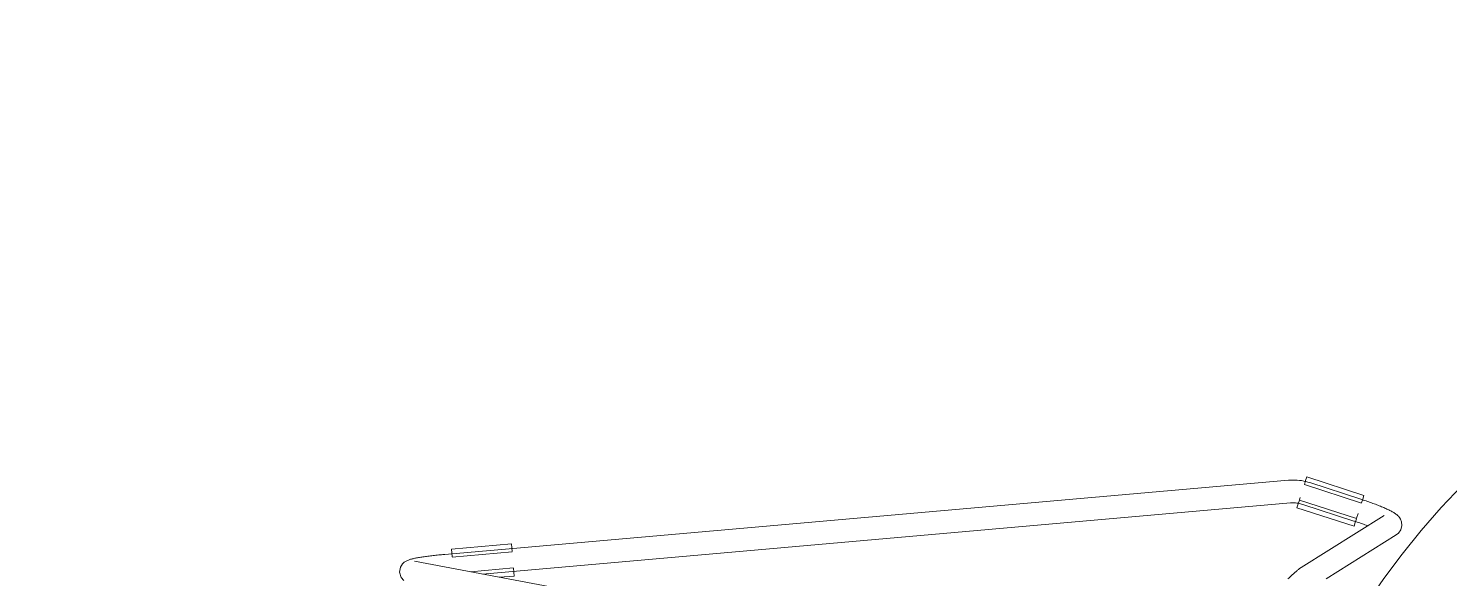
# Model space of a CAD drawing. Header units: millimetres. Extents: x 79795 to 317870, y -36033 to 97293.
# Drawn here: x 166000 to 166746, y 12539 to 12827 of the extents above; entities that cross this region are included whole.
import ezdxf

# ---------------------------------------------------------------- set-up
doc = ezdxf.new("R2010")
doc.units = ezdxf.units.MM
doc.header["$MEASUREMENT"] = 0
doc.layers.add('CSM-STL-XX-ZZ-M3-A-XXXX-00001_detached _19_04_21__rvt-1-Level 4$0$A-DOOR', color=4, linetype='CONTINUOUS', lineweight=9)
doc.layers.add('I-FURN', color=8, linetype='CONTINUOUS', lineweight=9)

msp = doc.modelspace()

# ---------------------------------------------------------------- linework, layer by layer
at = {"layer": 'CSM-STL-XX-ZZ-M3-A-XXXX-00001_detached _19_04_21__rvt-1-Level 4$0$A-DOOR'}
msp.add_arc((165018.33, 13505.33), 1010, 270, 0, dxfattribs=at)
at = {"layer": 'I-FURN'}
for p, q in [((166661.81, 12590.12), (166218.49, 12551.18)), ((166661.86, 12590.13), (166661.81, 12590.13)), ((166663, 12590.21), (166661.86, 12590.13)), ((166664.14, 12590.23), (166663, 12590.21)), ((166665.28, 12590.22), (166664.14, 12590.23)), ((166666.42, 12590.16), (166665.28, 12590.22)), ((166667.56, 12590.05), (166666.42, 12590.16)), ((166668.69, 12589.9), (166667.56, 12590.05)), ((166669.82, 12589.7), (166668.69, 12589.9)), ((166670.22, 12587.91), (166670.86, 12589.89)), ((166670.86, 12589.89), (166671.49, 12591.84)), ((166671.49, 12591.84), (166701.5, 12582.15)), ((166670.93, 12589.46), (166669.82, 12589.7)), ((166670.19, 12587.8), (166700.19, 12578.11)), ((166672.04, 12589.17), (166670.93, 12589.46)), ((166673.13, 12588.84), (166672.04, 12589.17)), ((166699.94, 12580.13), (166673.13, 12588.84)), ((166753.18, 12587.34), (166742.14, 12575.76)), ((166238.36, 12540.88), (166662.86, 12578.17)), ((166662.86, 12578.17), (166663.52, 12578.22)), ((166663.52, 12578.22), (166664.18, 12578.23)), ((166664.18, 12578.23), (166664.84, 12578.23)), ((166664.84, 12578.23), (166665.5, 12578.19)), ((166665.5, 12578.19), (166666.16, 12578.13)), ((166666.16, 12578.13), (166666.82, 12578.04)), ((166666.27, 12575.68), (166666.9, 12577.64)), ((166666.27, 12575.68), (166696.28, 12565.99)), ((166666.82, 12578.04), (166667.47, 12577.93)), ((166666.9, 12577.64), (166667.54, 12579.61)), ((166667.47, 12577.93), (166668.12, 12577.79)), ((166697.59, 12570.04), (166667.58, 12579.73)), ((166667.61, 12579.82), (166667.99, 12580.99)), ((166668.12, 12577.79), (166668.76, 12577.62)), ((166668.76, 12577.62), (166669.39, 12577.43)), ((166669.39, 12577.43), (166669.42, 12577.42)), ((166669.42, 12577.42), (166696.23, 12568.71)), ((166700.4, 12579.98), (166699.94, 12580.13)), ((166700.87, 12580.2), (166700.23, 12578.23)), ((166701.14, 12579.73), (166700.4, 12579.98)), ((166701.5, 12582.15), (166700.87, 12580.2)), ((166701.87, 12579.49), (166701.14, 12579.73)), ((166702.61, 12579.24), (166701.87, 12579.49)), ((166703.33, 12578.99), (166702.61, 12579.24)), ((166704.06, 12578.73), (166703.33, 12578.99)), ((166704.77, 12578.48), (166704.06, 12578.73)), ((166705.48, 12578.23), (166704.77, 12578.48)), ((166706.18, 12577.97), (166705.48, 12578.23)), ((166706.87, 12577.72), (166706.18, 12577.97)), ((166707.54, 12577.46), (166706.87, 12577.72)), ((166708.21, 12577.21), (166707.54, 12577.46)), ((166708.86, 12576.95), (166708.21, 12577.21)), ((166709.5, 12576.7), (166708.86, 12576.95)), ((166710.13, 12576.45), (166709.5, 12576.7)), ((166710.74, 12576.2), (166710.13, 12576.45)), ((166711.34, 12575.96), (166710.74, 12576.2)), ((166711.91, 12575.71), (166711.34, 12575.96)), ((166712.48, 12575.47), (166711.91, 12575.71)), ((166713.02, 12575.23), (166712.48, 12575.47)), ((166713.55, 12574.99), (166713.02, 12575.23)), ((166714.06, 12574.76), (166713.55, 12574.99)), ((166742.14, 12575.76), (166731.57, 12563.75)), ((166712.09, 12571.64), (166668.51, 12544.33)), ((166696.56, 12568.61), (166696.23, 12568.71)), ((166696.91, 12567.95), (166696.28, 12565.99)), ((166697.25, 12568.38), (166696.56, 12568.61)), ((166697.55, 12569.92), (166696.91, 12567.95)), ((166697.94, 12568.15), (166697.25, 12568.38)), ((166697.62, 12570.13), (166698.42, 12572.61)), ((166698.63, 12567.92), (166697.94, 12568.15)), ((166699.31, 12567.68), (166698.63, 12567.92)), ((166699.98, 12567.45), (166699.31, 12567.68)), ((166700.65, 12567.21), (166699.98, 12567.45)), ((166714.55, 12574.52), (166714.06, 12574.76)), ((166715.02, 12574.29), (166714.55, 12574.52)), ((166715.48, 12574.06), (166715.02, 12574.29)), ((166715.92, 12573.83), (166715.48, 12574.06)), ((166716.34, 12573.6), (166715.92, 12573.83)), ((166716.76, 12573.37), (166716.34, 12573.6)), ((166717.16, 12573.14), (166716.76, 12573.37)), ((166717.55, 12572.9), (166717.16, 12573.14)), ((166717.93, 12572.64), (166717.55, 12572.9)), ((166718.32, 12572.36), (166717.93, 12572.64)), ((166718.73, 12572.05), (166718.32, 12572.36)), ((166719.15, 12571.68), (166718.73, 12572.05)), ((166719.62, 12571.22), (166719.15, 12571.68)), ((166720.14, 12570.59), (166719.62, 12571.22)), ((166720.7, 12569.68), (166720.14, 12570.59)), ((166721.23, 12568.29), (166720.7, 12569.68)), ((166721.4, 12566.32), (166721.23, 12568.29)), ((166681.7, 12538.43), (166718.47, 12561.47)), ((166701.3, 12566.98), (166700.65, 12567.21)), ((166701.95, 12566.74), (166701.3, 12566.98)), ((166702.59, 12566.51), (166701.95, 12566.74)), ((166703.21, 12566.27), (166702.59, 12566.51)), ((166719.59, 12562.36), (166718.47, 12561.47)), ((166719.59, 12562.36), (166720.81, 12564.09)), ((166720.81, 12564.09), (166721.4, 12566.32)), ((166731.57, 12563.75), (166721.49, 12551.32)), ((166222.09, 12553.99), (166253.5, 12556.75)), ((166222.27, 12551.95), (166222.09, 12553.99)), ((166222.46, 12549.76), (166253.88, 12552.52)), ((166253.5, 12556.75), (166253.68, 12554.71)), ((166253.68, 12554.71), (166253.86, 12552.64)), ((166195.29, 12544.55), (166196.33, 12546.21)), ((166196.33, 12546.21), (166197.24, 12547.06)), ((166197.24, 12547.06), (166197.95, 12547.54)), ((166197.95, 12547.54), (166198.51, 12547.85)), ((166198.51, 12547.85), (166198.98, 12548.06)), ((166198.98, 12548.06), (166199.41, 12548.23)), ((166199.41, 12548.23), (166199.81, 12548.37)), ((166199.81, 12548.37), (166200.21, 12548.5)), ((166200.21, 12548.5), (166200.6, 12548.61)), ((166200.6, 12548.61), (166201.01, 12548.72)), ((166201.01, 12548.72), (166201.42, 12548.82)), ((166201.42, 12548.82), (166201.85, 12548.92)), ((166201.85, 12548.92), (166202.29, 12549.02)), ((166202.29, 12549.02), (166202.75, 12549.12)), ((166301.93, 12528.88), (166202.64, 12547.7)), ((166202.75, 12549.12), (166203.23, 12549.21)), ((166203.23, 12549.21), (166203.72, 12549.31)), ((166203.72, 12549.31), (166204.24, 12549.4)), ((166204.24, 12549.4), (166204.77, 12549.5)), ((166204.77, 12549.5), (166205.32, 12549.59)), ((166205.32, 12549.59), (166205.89, 12549.68)), ((166205.89, 12549.68), (166206.48, 12549.77)), ((166206.48, 12549.77), (166207.08, 12549.87)), ((166207.08, 12549.87), (166207.7, 12549.96)), ((166207.7, 12549.96), (166208.33, 12550.05)), ((166208.33, 12550.05), (166208.98, 12550.13)), ((166208.98, 12550.13), (166209.65, 12550.22)), ((166209.65, 12550.22), (166210.32, 12550.31)), ((166210.32, 12550.31), (166211.01, 12550.4)), ((166211.01, 12550.4), (166211.71, 12550.48)), ((166211.71, 12550.48), (166212.42, 12550.56)), ((166212.42, 12550.56), (166213.13, 12550.64)), ((166213.13, 12550.64), (166213.86, 12550.72)), ((166213.86, 12550.72), (166214.59, 12550.8)), ((166214.59, 12550.8), (166215.33, 12550.88)), ((166215.33, 12550.88), (166216.08, 12550.95)), ((166216.08, 12550.95), (166216.83, 12551.02)), ((166216.83, 12551.02), (166217.58, 12551.09)), ((166217.58, 12551.09), (166218.33, 12551.16)), ((166218.33, 12551.16), (166218.49, 12551.18)), ((166222.45, 12549.88), (166222.27, 12551.95)), ((166721.49, 12551.32), (166711.91, 12538.51)), ((166194.81, 12541.79), (166195.29, 12544.55)), ((166195.64, 12539.04), (166194.81, 12541.79)), ((166195.64, 12539.04), (166196.97, 12537.47)), ((166254.62, 12544.07), (166232.01, 12542.09)), ((166247.09, 12539.15), (166254.99, 12539.84)), ((166254.63, 12543.95), (166254.81, 12541.88)), ((166254.81, 12541.88), (166254.99, 12539.84)), ((166662, 12538.72), (166661.56, 12538.32)), ((166662.42, 12539.12), (166662, 12538.72)), ((166662.84, 12539.5), (166662.42, 12539.12)), ((166663.24, 12539.86), (166662.84, 12539.5)), ((166663.63, 12540.22), (166663.24, 12539.86)), ((166664.01, 12540.56), (166663.63, 12540.22)), ((166664.37, 12540.89), (166664.01, 12540.56)), ((166664.72, 12541.21), (166664.37, 12540.89)), ((166665.06, 12541.51), (166664.72, 12541.21)), ((166665.38, 12541.8), (166665.06, 12541.51)), ((166665.69, 12542.07), (166665.38, 12541.8)), ((166665.99, 12542.33), (166665.69, 12542.07)), ((166666.26, 12542.57), (166665.99, 12542.33)), ((166666.53, 12542.8), (166666.26, 12542.57)), ((166666.78, 12543.01), (166666.53, 12542.8)), ((166667.02, 12543.22), (166666.78, 12543.01)), ((166667.25, 12543.41), (166667.02, 12543.22)), ((166667.48, 12543.59), (166667.25, 12543.41)), ((166667.7, 12543.76), (166667.48, 12543.59)), ((166667.93, 12543.93), (166667.7, 12543.76)), ((166668.19, 12544.12), (166667.93, 12543.93)), ((166668.51, 12544.33), (166668.19, 12544.12)), ((166711.91, 12538.51), (166702.86, 12525.32))]:
    msp.add_line(p, q, dxfattribs=at)

doc.saveas('drawing.dxf')
